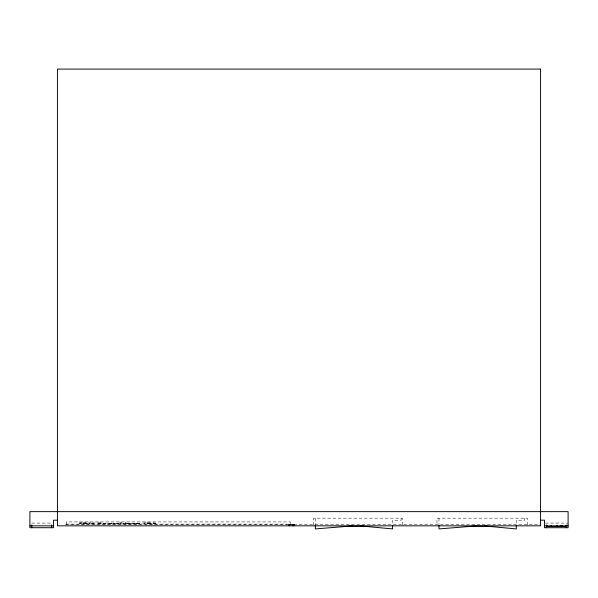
<?xml version="1.0" encoding="UTF-8"?>
<svg xmlns="http://www.w3.org/2000/svg" width="598" height="598" viewBox="0 0 598 598"><rect width="100%" height="100%" fill="white"/><g stroke="black" fill="none" stroke-linecap="round" stroke-linejoin="round"><path stroke-width="0.45" stroke-dasharray="2.99 2.24" d="M114.823 523.385L113.65 523.385M111.587 523.235L108.066 523.235M111.781 523.235L110.615 523.728L107.236 523.235M139.207 523.235L138.198 523.414L139.581 523.676M136.464 523.676L137.57 523.482L136.284 523.235M138.96 523.235L137.256 523.235M136.703 523.676L138.601 523.676M85.23 523.676L86.516 523.467L84.468 523.235M122.508 523.676L124.182 523.429L119.48 523.713M127.284 523.198L130.05 523.213L130.446 523.676M135.425 523.713L132.203 523.684L131.926 523.235M85.215 523.235L86.389 523.041L85.297 522.869M79.13 522.869L81.874 522.869M82.666 522.869L86.86 522.884L87.405 523.048L85.918 523.25L87.592 523.482L82.666 523.713M88.422 522.869L90.365 522.839L91.531 523.459L92.712 522.839L94.611 522.869M97.474 522.869L102.176 523.071L99.298 523.31M119.48 522.869L122.194 522.869M146.779 522.869L151.354 522.921L149.889 523.25L152.243 523.706L149.104 523.265M31.716 523.086L52.594 523.086M545.406 523.086L568.1 523.086M99.298 523.28L101.167 523.063L100.001 522.869M148.596 523.235L150.584 523.033L149.515 522.869M79.13 523.713L81.874 523.713M88.422 523.713L90.268 523.713M92.055 523.713L94.611 523.713M97.474 523.713L100.18 523.713M116.124 523.713L118.232 523.713M124.646 523.713L126.529 523.713M126.918 523.713L128.802 523.713M129.123 523.713L131.082 523.713M135.851 523.713L137.338 523.713M138.071 523.713L139.969 523.713M146.779 523.713L149.448 523.713M66.273 524.095L287.526 524.095M65.279 524.678L289.126 524.678M293.932 524.678L540.57 524.678M527.369 524.984L527.369 518.16L436.974 518.16L436.974 524.984M524.76 518.16L524.76 520.245L516.291 520.245L516.291 524.581M438.999 518.16L438.999 524.431M402.26 524.984L402.26 518.16L313.748 518.16L313.748 524.984M401.094 518.16L401.094 520.245L392.624 520.245L392.624 524.581M315.333 518.16L315.333 524.431M290.329 523.377L290.329 521.927L66.273 521.927L66.273 524.678M148.596 522.869L148.596 523.676M147.631 522.869L147.631 523.676M139.805 523.198L138.347 523.235M137.794 523.198L135.821 523.235M134.879 523.676L134.879 523.198L133.444 523.198M134.094 523.235L133.092 523.684L131.343 523.198M129.661 523.676L129.295 523.22L128.278 523.676M127.494 523.676L126.918 523.235M125.999 523.676L125.999 523.19L124.646 523.198M125.214 523.235L125.214 523.676M121.297 522.869L121.297 523.676M120.333 522.869L120.333 523.676M117.567 523.676L118.957 523.272L116.124 523.198M116.782 523.235L116.782 523.676M112.275 523.198L110.996 523.198M108.612 523.198L106.728 523.198M99.298 522.869L99.298 523.676M98.334 522.869L98.334 523.676M93.804 522.869L93.804 523.676M92.884 523.676L92.884 522.854L91.255 523.713L89.461 522.854L89.438 523.676M89.237 522.869L89.237 523.676M84.468 522.869L84.468 523.676M83.503 522.869L83.503 523.676M80.984 522.869L80.984 523.676M80.02 522.869L80.02 523.676M103.82 523.295L105.293 523.452L103.82 523.295M156.085 523.056L153.394 523.601L155.973 523.713L152.939 523.713L155.248 523.108L153.327 522.944L156.085 523.056M112.775 523.4L115.698 523.542L112.775 523.4M144.574 523.429L143.826 523.624L145.336 522.988L142.616 523.108L145.86 522.869L144.574 523.429M102.901 523.4L106.205 523.452L102.901 523.4M126.066 522.936L125.214 522.966L126.066 522.936"/><path stroke-width="0.9" d="M352.11 525.971L315.333 528.916L315.333 525.328M475.776 525.971L438.999 528.916L438.999 525.328M57.43 520.185L53.499 520.185L53.499 527.72L29.9 527.72L29.9 511.641L568.1 511.641L568.1 527.72L544.501 527.72L544.501 520.185L540.57 520.185M288.46 524.678L294.657 524.678M29.9 525.836L53.499 525.836M544.501 525.836L568.1 525.836M349.434 526.21L363.479 526.21M473.1 526.21L487.146 526.21M484.552 525.971L516.291 528.916L516.291 525.448M360.886 525.971L392.624 528.916L392.624 525.448M566.239 524.939L566.239 527.72M565.514 525.836L565.514 526.569L557.523 526.569L557.523 525.836M562.636 525.836L562.636 526.569M562.479 525.836L562.479 526.569M562.314 525.836L562.314 526.569M562.15 525.836L562.15 526.569M561.985 525.836L561.985 526.569M561.821 525.836L561.821 526.569M561.672 525.836L561.672 526.569M561.373 525.836L561.373 526.569M561.216 525.836L561.216 526.569M561.051 525.836L561.051 526.569M560.902 525.836L560.902 526.569M560.737 525.836L560.737 526.569M560.565 525.836L560.565 526.569M560.401 525.836L560.401 526.569M557.052 525.836L557.074 526.569L551.491 526.569L551.491 525.836M556.895 525.836L556.895 526.569M556.514 525.836L556.521 526.569M550.997 525.836L550.997 526.569L547.491 526.569L547.491 525.836M546.363 524.939L546.363 527.72M293.932 524.678L293.932 525.836M292.415 524.678L292.415 525.836M290.329 524.095L290.329 524.678M289.126 524.678L289.126 525.836M51.637 524.939L51.637 527.72M31.761 524.939L31.761 527.72M540.57 69.084L57.43 69.084L57.43 525.836L540.57 525.836L540.57 69.084"/></g></svg>
